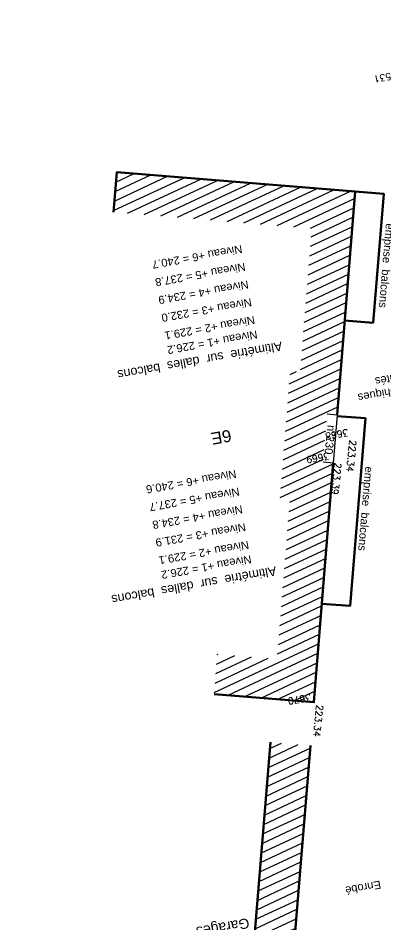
# Model space of a CAD drawing. Extents: x -2313930 to 3286427, y -3858277 to 2572692.
# Drawn here: x -13680 to -11844, y 150 to 4680 of the extents above; entities that cross this region are included whole.
import ezdxf
from ezdxf.enums import TextEntityAlignment as Align
from ezdxf.lldxf.tags import DXFTag

# ---------------------------------------------------------------- set-up
doc = ezdxf.new("R2010")
doc.units = 0
for name, color, linetype, lineweight in [('_GAZELEC-RESERVATION 2', 132, 'Continuous', 18), ('Fond topo - BAT', 252, 'Continuous', 50), ('Fond topo - P', 252, 'Continuous', 50)]:
    doc.layers.add(name, color=color, linetype=linetype, lineweight=lineweight)
for name, color, linetype in [('Fond topo - BAT_ANN', 252, 'Continuous'), ('Fond topo - BAT_DES', 252, 'Continuous'), ('Fond topo - BAT_HAC', 252, 'Continuous'), ('Fond topo - BAT_NUM', 252, 'Continuous'), ('Fond topo - BAT_TXT', 252, 'Continuous'), ('Fond topo - VOI_TXT', 252, 'Continuous'), ('Fond topo - Z_500', 252, 'Continuous'), ('prlm-VRD', 2, 'Continuous')]:
    doc.layers.add(name, color=color, linetype=linetype)
for name, color, linetype, plot in [('Fond topo - N', 252, 'Continuous', False), ('Fond topo - NCACHE', 252, 'Continuous', False), ('Fond topo - ZCACHE', 252, 'Continuous', False)]:
    doc.layers.add(name, color=color, linetype=linetype, plot=plot)
doc.styles.add('2000_ARIAL', font='arial.ttf', dxfattribs={"height": 0.4})
doc.styles.add('SIMPLEX', font='simplex_.ttf', dxfattribs={"height": 1.25})
tags = doc.linetypes.add('L16', pattern=[0.375, 0.3, -0.075]).pattern_tags.tags
tags[6:7] = [DXFTag(74, 4), DXFTag(75, 0), DXFTag(340, '0'), DXFTag(46, 0.0), DXFTag(50, 0.0), DXFTag(44, 0.0), DXFTag(45, 0.0)]
tags[4:5] = [DXFTag(74, 4), DXFTag(75, 0), DXFTag(340, '0'), DXFTag(46, 0.0), DXFTag(50, 0.0), DXFTag(44, 0.0), DXFTag(45, 0.0)]
pattern_1 = [(205.06565, (9733.26, 14765.28), (17.48642, -37.38784), [])]

# ---------------------------------------------------------------- blocks, each defined once
blk = doc.blocks.new('PTOPO')
at = {"layer": 'Fond topo - NCACHE', "style": 'SIMPLEX'}
blk.add_attdef('MAT', text='', height=0.34, dxfattribs=at).set_placement((0.1, -0.1), align=Align.TOP_LEFT)
at = {"layer": 'Fond topo - ZCACHE', "style": 'SIMPLEX'}
blk.add_attdef('ALT', (0.1, 0.1), '', height=0.34, dxfattribs=at)
blk = doc.blocks.new('A$C1F970F0F')
at = {"layer": 'Fond topo - BAT_HAC'}
h = blk.add_hatch(dxfattribs=at)
h.set_pattern_fill('ANSI31*129', color=256, scale=12.999999, angle=319.2764, style=0, pattern_type=2)
h.set_pattern_definition(pattern_1)
h.paths.add_polyline_path([(-13198.4, 3876), (-13182.4, 4075.4), (-11992.5, 3979.2), (-12082.3, 2863.7), (-12132.1, 2867.7), (-12151.5, 2626.2), (-12101.7, 2622.2), (-12197.9, 1427.7), (-12696.2, 1468.5), (-12679.9, 1667.9), (-12381.1, 1643.4), (-12317.1, 2438.8), (-12366.9, 2442.9), (-12315.4, 3083.1), (-12265.6, 3079.1), (-12207.9, 3795.9)])
h = blk.add_hatch(dxfattribs=at)
h.set_pattern_fill('ANSI31*129', color=256, scale=12.999999, angle=319.2764, style=0, pattern_type=2)
h.set_pattern_definition(pattern_1)
h.paths.add_polyline_path([(-12570.3, -925.3), (-12581.7, -985.5), (-12815.5, -941.2), (-12804.1, -881)])
h.paths.add_polyline_path([(-12414.9, 1227.3), (-12215.6, 1211), (-12392.7, -951.2), (-12592, -934.9)])
h.paths.add_polyline_path([(-12403.3, -899.8), (-12523.7, -921.1), (-12514.8, -971.4), (-12394.4, -950)])
at = {"layer": 'Fond topo - BAT', "ltscale": 2, "flags": 128}
for points in [[(-13198.4, 3876), (-13182.4, 4075.4), (-11992.5, 3979.2), (-12082.3, 2863.7)], [(-12101.7, 2622.2), (-12197.9, 1427.7), (-12696.2, 1468.5)], [(-12592, -934.9), (-12414.9, 1227.3)], [(-12392.7, -951.2), (-12215.6, 1211)]]:
    blk.add_lwpolyline(points, dxfattribs=at)
at = {"layer": 'Fond topo - BAT', "linetype": 'L16', "ltscale": 2, "flags": 128}
for points in [[(-12044.3, 3334.6), (-11902.3, 3323.2), (-11848.6, 3967.1), (-11992.5, 3978.6)], [(-12082.8, 2857.3), (-11940.7, 2845.9), (-12017.3, 1908.3), (-12158.3, 1919.7)]]:
    blk.add_lwpolyline(points, dxfattribs=at)
at = {"layer": 'Fond topo - BAT_ANN', "ltscale": 2, "flags": 128}
blk.add_lwpolyline([(-12132.1, 2867.7), (-12082.3, 2863.7), (-12101.7, 2622.2), (-12151.5, 2626.2)], dxfattribs=at)
at = {"layer": 'Fond topo - P', "ltscale": 2}
ref = blk.add_blockref('PTOPO', (-11768.8, 4535.8), dxfattribs=dict(at, xscale=99.99999999999994, yscale=99.99999999999994, zscale=99.99999999999994, rotation=190.0656205306617))
ref.add_attrib('MAT', '3531', dxfattribs={"layer": 'Fond topo - N', "color": 0, "ltscale": 2, "height": 34, "rotation": 190.0656, "style": 'SIMPLEX'}).set_placement((-11780.4, 4543.9), align=Align.TOP_LEFT)
ref.add_attrib('ALT', '222.39', (-11756.8, 4527.6), dxfattribs={"layer": 'Fond topo - Z_500', "color": 0, "ltscale": 2, "height": 34, "rotation": 263.9174, "style": 'SIMPLEX'})
ref = blk.add_blockref('PTOPO', (-12011.3, 2750.6), dxfattribs=dict(at, xscale=99.99999999999994, yscale=99.99999999999994, zscale=99.99999999999994, rotation=190.0656205306617))
ref.add_attrib('MAT', '3668', dxfattribs={"layer": 'Fond topo - N', "color": 0, "ltscale": 2, "height": 34, "rotation": 190.0656, "style": 'SIMPLEX'}).set_placement((-12022.9, 2758.7), align=Align.TOP_LEFT)
ref.add_attrib('ALT', '223.34', (-12019.4, 2739), dxfattribs={"layer": 'Fond topo - Z_500', "color": 0, "ltscale": 2, "height": 34, "rotation": 263.9174, "style": 'SIMPLEX'})
ref = blk.add_blockref('PTOPO', (-12106.6, 2633.3), dxfattribs=dict(at, xscale=99.99999999999994, yscale=99.99999999999994, zscale=99.99999999999994, rotation=190.0656205306617))
ref.add_attrib('MAT', '3669', dxfattribs={"layer": 'Fond topo - N', "color": 0, "ltscale": 2, "height": 34, "rotation": 190.0656, "style": 'SIMPLEX'}).set_placement((-12118.2, 2641.4), align=Align.TOP_LEFT)
ref.add_attrib('ALT', '223.39', (-12094.3, 2625.8), dxfattribs={"layer": 'Fond topo - Z_500', "color": 0, "ltscale": 2, "height": 34, "rotation": 263.9174, "style": 'SIMPLEX'})
ref = blk.add_blockref('PTOPO', (-12197.9, 1427.7), dxfattribs=dict(at, xscale=99.99999999999994, yscale=99.99999999999994, zscale=99.99999999999994, rotation=190.0656205306617))
ref.add_attrib('MAT', '3670', dxfattribs={"layer": 'Fond topo - N', "color": 0, "ltscale": 2, "height": 34, "rotation": 190.0656, "style": 'SIMPLEX'}).set_placement((-12209.5, 1435.8), align=Align.TOP_LEFT)
ref.add_attrib('ALT', '223.34', (-12184.8, 1416.3), dxfattribs={"layer": 'Fond topo - Z_500', "color": 0, "ltscale": 2, "height": 34, "rotation": 263.9174, "style": 'SIMPLEX'})
at = {"layer": 'Fond topo - BAT_DES', "style": '2000_ARIAL'}
blk.add_text('6E', height=60, rotation=190.0656, dxfattribs=at).set_placement((-12615.7, 2790.2))
at = {"layer": 'Fond topo - BAT_NUM', "style": '2000_ARIAL'}
blk.add_text('n°230', height=40, rotation=263.9646, dxfattribs=at).set_placement((-12129.4, 2814.1))
at = {"layer": 'Fond topo - BAT_TXT', "style": '2000_ARIAL'}
for s, height, rotation, p in [('emprise  balcons', 40, 265.2315, (-11838.4, 3820.7)), ('Niveau +6 = 240.7', 40, 190.0656, (-12559.4, 3712.1)), ('Niveau +5 = 237.8', 40, 190.0656, (-12543.7, 3623.5)), ('Niveau +4 = 234.9', 40, 190.0656, (-12528, 3534.9)), ('Niveau +3 = 232.0', 40, 190.0656, (-12512.2, 3446.2)), ('Niveau +2 = 229.1', 40, 190.0656, (-12496.5, 3357.6)), ('Niveau +1 = 226.2', 40, 190.0656, (-12483.7, 3285.2)), ('Altimétrie  sur  dalles  balcons', 45, 190.0656, (-12359.9, 3229.7)), ('non  représentés', 40, 190.0656, (-11482.7, 3121.9)), ('détails  topographiques', 40, 190.0656, (-11412.1, 3068.2)), ('Niveau +6 = 240.6', 40, 190.0656, (-12589.1, 2588.8)), ('emprise  balcons', 40, 265.2315, (-11941.7, 2606.4)), ('Niveau +5 = 237.7', 40, 190.0656, (-12573.4, 2500.2)), ('Niveau +4 = 234.8', 40, 190.0656, (-12557.6, 2411.6)), ('Niveau +3 = 231.9', 40, 190.0656, (-12541.9, 2323)), ('Niveau +2 = 229.1', 40, 190.0656, (-12526.2, 2234.4)), ('Niveau +1 = 226.2', 40, 190.0656, (-12513.3, 2161.9)), ('Altimétrie  sur  dalles  balcons', 45, 190.0656, (-12389.6, 2106.4)), ('Garages', 50, 190.0656, (-12525.1, 349.8))]:
    blk.add_text(s, height=height, rotation=rotation, dxfattribs=at).set_placement(p)
at = {"layer": 'Fond topo - VOI_TXT', "style": '2000_ARIAL'}
blk.add_text('Enrobé', height=40, rotation=190.0656, dxfattribs=at).set_placement((-11866.8, 536.7))

msp = doc.modelspace()

# ---------------------------------------------------------------- linework, layer by layer
at = {"layer": '_GAZELEC-RESERVATION 2'}
msp.add_circle((486248.48, -227485.963), 2800178.149, dxfattribs=at)

# ---------------------------------------------------------------- block references
at = {"layer": 'prlm-VRD'}
msp.add_blockref('A$C1F970F0F', (-5.73, -165.002), dxfattribs=at)

doc.saveas('drawing.dxf')
